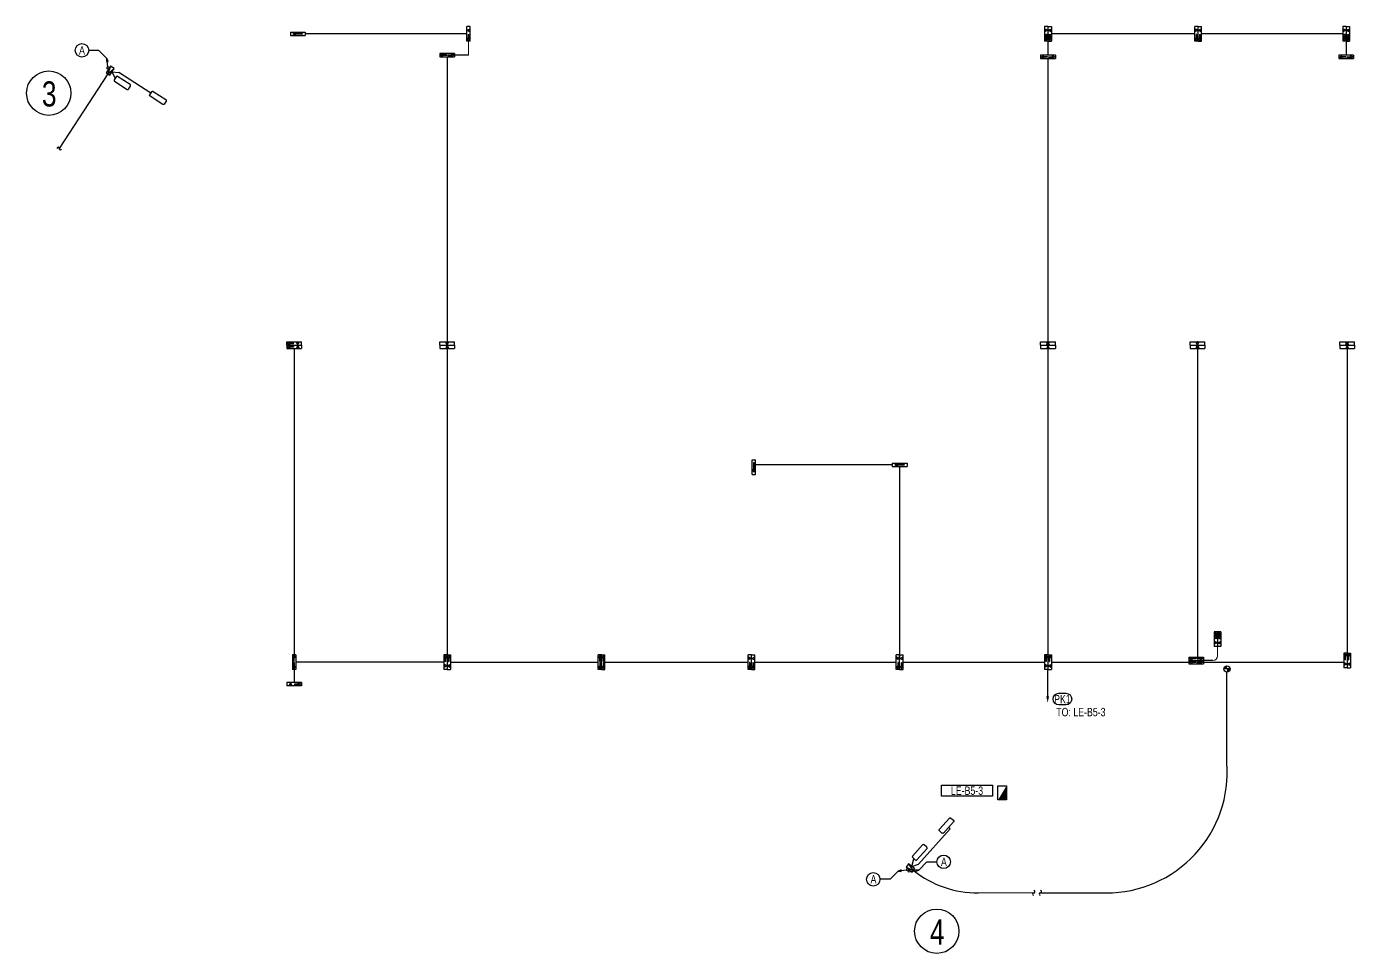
# Model space of a CAD drawing. Header units: millimetres. Extents: x 98738 to 415807, y 105242 to 242281.
# Drawn here: x 98738 to 241218, y 142866 to 242281 of the extents above; entities that cross this region are included whole.
import ezdxf
from ezdxf.enums import TextEntityAlignment as Align

# ---------------------------------------------------------------- set-up
doc = ezdxf.new("R2010")
doc.units = ezdxf.units.MM
doc.header["$LTSCALE"] = 50
doc.linetypes.add('CEN-1', pattern=[24, 20, -2, 0, -2])
for name, color, linetype in [('4', 4, 'Continuous'), ('e-con', 1, 'Continuous'), ('E-SYM', 2, 'Continuous'), ('E-TEXT', 6, 'Continuous'), ('e-text-box', 7, 'Continuous'), ('E-WIRE', 4, 'Continuous'), ('e-wire1s', 4, 'CEN-1'), ('Parking-L', 4, 'Continuous'), ('parking-p', 7, 'Continuous')]:
    doc.layers.add(name, color=color, linetype=linetype)
doc.styles.add('돋움', font='')
doc.styles.get('돋움').set_extended_font_data('Dotum')

# ---------------------------------------------------------------- blocks, each defined once
blk = doc.blocks.new('100-94')
at = {"layer": 'e-con', "linetype": 'Continuous'}
blk.add_line((52, 54), (477, 479), dxfattribs=at)
at = {"layer": 'e-con'}
blk.add_lwpolyline([(477, 479), (292, 373), (365, 294)], close=True, dxfattribs=at)
at = {"layer": 'e-con', "linetype": 'Continuous'}
blk.add_circle((0, 0), 75, dxfattribs=at)
blk = doc.blocks.new('ar')
at = {"layer": '4', "color": 4}
blk.add_lwpolyline([(0, 0, 150, 0, 0), (360, 0, 0, 0, 0)], format="xyseb", dxfattribs=at)
blk = doc.blocks.new('100-33')
at = {"layer": 'E-SYM'}
blk.add_lwpolyline([(-250, -150), (250, -150), (250, 150), (-250, 150)], close=True, dxfattribs=at)
blk.add_solid([(-250, -150), (250, -150), (250, 150), (250, -150)], dxfattribs=at)
blk = doc.blocks.new('A$C7EB97946')
at = {"layer": 'E-TEXT', "xscale": 3, "yscale": 3, "zscale": 3}
blk.add_blockref('100-33', (750, 450), dxfattribs=at)

msp = doc.modelspace()

# ---------------------------------------------------------------- hatches: boundary and pattern name
at = {"layer": 'parking-p', "linetype": 'Continuous'}
h = msp.add_hatch(color=2, dxfattribs=at)
h.paths.add_polyline_path([(227877, 173378), (227541, 173378), (227541, 173042, 0.4142136)])
h.paths.add_polyline_path([(227541, 173714, 0.4142136), (227206, 173378), (227541, 173378)])

# ---------------------------------------------------------------- linework, layer by layer
at = {"color": 1}
for centre in [(101120, 235142), (196404, 145248)]:
    msp.add_circle(centre, 2382, dxfattribs=at)
at = {"layer": 'E-SYM'}
for p, q in [((107749, 238037), (107470, 237199)), ((107470, 237199), (108124, 237793)), ((193910, 151752), (193379, 152459)), ((193101, 152108), (193910, 151752))]:
    msp.add_line(p, q, dxfattribs=at)
for points in [[(107749, 238037), (107282, 237321), (107658, 237076), (108124, 237793)], [(193101, 152108), (193770, 151577), (194049, 151928), (193379, 152459)]]:
    msp.add_lwpolyline(points, close=True, dxfattribs=at)
for points in [[(108177, 236418), (109525, 235546, 0.4142136), (109690, 235581), (109891, 235890, 0.4142136), (109855, 236056), (108508, 236929, 0.4142136), (108342, 236893), (108142, 236584, 0.4142136)], [(112327, 235321), (113675, 234448, -0.4142136), (113710, 234283), (113510, 233973, -0.4142136), (113344, 233938), (111997, 234810, -0.4142136), (111961, 234976), (112162, 235285, -0.4142136)], [(198204, 156977), (197131, 155783, -0.4142136), (196962, 155774), (196688, 156021, -0.4142136), (196679, 156190), (197752, 157383, -0.4142136), (197921, 157392), (198195, 157146, -0.4142136)], [(194882, 154502), (193808, 153308, 0.4142136), (193817, 153139), (194091, 152893, 0.4142136), (194260, 152902), (195334, 154095, 0.4142136), (195325, 154264), (195051, 154511, 0.4142136)]]:
    msp.add_lwpolyline(points, format="xyb", close=True, dxfattribs=at)
at = {"layer": 'E-TEXT'}
msp.add_lwpolyline([(209506, 170767), (210264, 170767, -1), (210264, 169530), (209506, 169530, -1), (209506, 170767, -1)], format="xyb", dxfattribs=at)
at = {"layer": 'e-text-box'}
for p, q in [((106500, 239729), (105403, 239729)), ((107365, 238840), (106500, 239729)), ((194460, 151802), (195325, 152691)), ((195325, 152691), (196422, 152691)), ((192271, 151706), (191406, 150818)), ((191406, 150818), (190309, 150818))]:
    msp.add_line(p, q, dxfattribs=at)
msp.add_lwpolyline([(196921, 160927), (202370, 160927), (202370, 159724), (196921, 159724)], close=True, dxfattribs=at)
for centre in [(104684, 239729), (197142, 152691), (189589, 150818)]:
    msp.add_circle(centre, 720, dxfattribs=at)
at = {"layer": 'E-WIRE'}
for p, q in [((145978, 241494), (128623, 241494)), ((224090, 241494), (208697, 241494)), ((239975, 241494), (224810, 241494)), ((143870, 239026), (143870, 208478)), ((208337, 238846), (208337, 174898)), ((107470, 237199), (102248, 229187)), ((107891, 237434), (108651, 237367)), ((107891, 237434), (108242, 236739)), ((112061, 235129), (108651, 237367)), ((143870, 207758), (143870, 174898)), ((208337, 207734), (208337, 175569)), ((224379, 207746), (224379, 174651)), ((240430, 207734), (240430, 175078)), ((143510, 174111), (127619, 174111)), ((144230, 174111), (160080, 174111)), ((160800, 174111), (176155, 174111)), ((176875, 174111), (192061, 174111)), ((192781, 174111), (207977, 174111)), ((208697, 174111), (223461, 174111)), ((225036, 174111), (240070, 174111)), ((208301, 173323), (208301, 170460)), ((227541, 163320), (227541, 173042)), ((194455, 152436), (197852, 156213)), ((197852, 156213), (197667, 156380)), ((193714, 152193), (193954, 153016)), ((193714, 152193), (194455, 152436)), ((207513, 149350), (214588, 149350))]:
    msp.add_line(p, q, dxfattribs=at)
at = {"layer": 'E-WIRE', "lineweight": 0}
for p, q in [((146158, 240706), (146158, 239206)), ((226536, 175791), (226536, 174791)), ((200869, 149350), (206800, 149350))]:
    msp.add_line(p, q, dxfattribs=at)
at = {"layer": 'E-WIRE', "ltscale": 0.5}
for p, q in [((146158, 239206), (144658, 239206)), ((226036, 174291), (225036, 174291))]:
    msp.add_line(p, q, dxfattribs=at)
for points in [[(208337, 240706), (208337, 239206)], [(240335, 240706), (240335, 239206)]]:
    msp.add_lwpolyline(points, dxfattribs=at)
at = {"layer": 'E-WIRE'}
for points in [[(191633, 195270), (176951, 195270)], [(192421, 195090), (192421, 174651)], [(127439, 173323), (127439, 171930)]]:
    msp.add_lwpolyline(points, dxfattribs=at)
for centre, start, end in [((102122, 229204), 352.66382, 172.66382), ((102374, 229187), 172.66382, 352.66382), ((206800, 149224), 82.66382, 262.66382), ((206817, 149475), 262.66382, 82.66382), ((207513, 149224), 82.66382, 262.66382), ((207529, 149475), 262.66382, 82.66382)]:
    msp.add_arc(centre, 126, start, end, dxfattribs=at)
at = {"layer": 'E-WIRE', "lineweight": 0}
msp.add_arc((226036, 174791), 500, 270, 0, dxfattribs=at)
at = {"layer": 'Parking-L'}
msp.add_line((127439, 207746), (127439, 174898), dxfattribs=at)
for centre, radius, start, end in [((214588, 162341), 12991, 270, 4.32131), ((200869, 160633), 11283, 231.91418, 270)]:
    msp.add_arc(centre, radius, start, end, dxfattribs=at)
at = {"layer": 'parking-p', "color": 2, "linetype": 'Continuous'}
for p, q in [((145978, 240706), (145978, 242281)), ((146338, 242281), (145978, 242281)), ((145978, 240706), (145978, 242281)), ((146338, 240706), (146338, 242281)), ((207977, 242281), (207977, 240706)), ((207977, 242281), (207977, 240706)), ((208337, 242281), (207977, 242281)), ((207977, 242281), (207977, 240706)), ((208337, 242281), (208337, 240706)), ((208337, 242281), (208337, 240706)), ((208337, 242281), (208337, 240706)), ((208337, 242281), (208697, 242281)), ((208337, 242281), (208337, 240706)), ((208697, 242281), (208697, 240706)), ((208697, 242281), (208697, 240706)), ((208697, 242281), (208697, 240706)), ((224090, 240706), (224090, 242281)), ((224090, 240706), (224090, 242281)), ((224090, 240706), (224090, 242281)), ((224450, 242281), (224090, 242281)), ((224450, 240706), (224450, 242281)), ((224450, 240706), (224450, 242281)), ((224450, 240706), (224450, 242281)), ((224450, 240706), (224450, 242281)), ((224450, 242281), (224810, 242281)), ((224810, 240706), (224810, 242281)), ((224810, 240706), (224810, 242281)), ((224810, 240706), (224810, 242281)), ((239975, 242281), (239975, 240706)), ((239975, 242281), (239975, 240706)), ((240335, 242281), (239975, 242281)), ((239975, 242281), (239975, 240706)), ((240335, 242281), (240335, 240706)), ((240335, 242281), (240335, 240706)), ((240335, 242281), (240335, 240706)), ((240335, 242281), (240695, 242281)), ((240335, 242281), (240335, 240706)), ((240695, 242281), (240695, 240706)), ((240695, 242281), (240695, 240706)), ((240695, 242281), (240695, 240706)), ((127048, 241674), (128623, 241674)), ((127048, 241674), (127048, 241314)), ((127048, 241314), (128623, 241314)), ((127048, 241314), (128623, 241314)), ((127304, 241494), (127585, 241623)), ((127304, 241494), (127585, 241365)), ((127585, 241623), (127507, 241516)), ((128332, 241516), (127507, 241516)), ((127585, 241365), (127507, 241471)), ((128332, 241471), (127507, 241471)), ((128332, 241516), (128332, 241471)), ((128623, 241674), (128623, 241314)), ((145990, 241888), (146271, 242016)), ((145990, 241888), (146271, 241759)), ((146158, 240763), (146029, 241044)), ((146029, 241044), (146135, 240966)), ((146135, 241438), (146180, 241438)), ((146135, 241438), (146135, 240966)), ((146158, 240763), (146287, 241044)), ((146180, 241438), (146180, 240966)), ((146287, 241044), (146180, 240966)), ((146271, 242016), (146193, 241910)), ((146328, 241910), (146193, 241910)), ((146271, 241759), (146193, 241865)), ((146328, 241865), (146193, 241865)), ((146328, 241865), (146328, 241910)), ((207986, 241865), (207986, 241910)), ((207986, 241910), (208122, 241910)), ((207986, 241865), (208122, 241865)), ((208157, 240763), (208028, 241044)), ((208028, 241044), (208134, 240966)), ((208325, 241888), (208043, 242016)), ((208043, 242016), (208122, 241910)), ((208325, 241888), (208043, 241759)), ((208043, 241759), (208122, 241865)), ((208179, 241438), (208134, 241438)), ((208134, 241438), (208134, 241343)), ((208134, 241234), (208134, 240966)), ((208157, 240763), (208285, 241044)), ((208179, 241438), (208179, 241343)), ((208179, 241234), (208179, 240966)), ((208285, 241044), (208179, 240966)), ((208348, 241888), (208630, 242016)), ((208348, 241888), (208630, 241759)), ((208517, 240763), (208388, 241044)), ((208388, 241044), (208494, 240966)), ((208494, 241438), (208539, 241438)), ((208494, 241438), (208494, 241343)), ((208494, 241234), (208494, 240966)), ((208517, 240763), (208645, 241044)), ((208539, 241438), (208539, 241343)), ((208539, 241234), (208539, 240966)), ((208645, 241044), (208539, 240966)), ((208630, 242016), (208552, 241910)), ((208687, 241910), (208552, 241910)), ((208630, 241759), (208552, 241865)), ((208687, 241865), (208552, 241865)), ((208687, 241865), (208687, 241910)), ((224100, 241865), (224100, 241910)), ((224100, 241910), (224235, 241910)), ((224100, 241865), (224235, 241865)), ((224270, 240763), (224141, 241044)), ((224141, 241044), (224248, 240966)), ((224438, 241888), (224157, 242016)), ((224157, 242016), (224235, 241910)), ((224438, 241888), (224157, 241759)), ((224157, 241759), (224235, 241865)), ((224293, 241438), (224248, 241438)), ((224248, 241438), (224248, 240966)), ((224270, 240763), (224399, 241044)), ((224293, 241438), (224293, 240966)), ((224399, 241044), (224293, 240966)), ((224462, 241888), (224743, 242016)), ((224462, 241888), (224743, 241759)), ((224630, 240763), (224501, 241044)), ((224501, 241044), (224608, 240966)), ((224608, 241438), (224653, 241438)), ((224608, 241438), (224608, 240966)), ((224630, 240763), (224759, 241044)), ((224653, 241438), (224653, 240966)), ((224759, 241044), (224653, 240966)), ((224743, 242016), (224665, 241910)), ((224800, 241910), (224665, 241910)), ((224743, 241759), (224665, 241865)), ((224800, 241865), (224665, 241865)), ((224800, 241865), (224800, 241910)), ((239985, 241865), (239985, 241910)), ((239985, 241910), (240120, 241910)), ((239985, 241865), (240120, 241865)), ((240155, 240763), (240026, 241044)), ((240026, 241044), (240132, 240966)), ((240323, 241888), (240041, 242016)), ((240041, 242016), (240120, 241910)), ((240323, 241888), (240041, 241759)), ((240041, 241759), (240120, 241865)), ((240177, 241438), (240132, 241438)), ((240132, 241438), (240132, 241343)), ((240132, 241234), (240132, 240966)), ((240155, 240763), (240284, 241044)), ((240177, 241438), (240177, 241343)), ((240177, 241234), (240177, 240966)), ((240284, 241044), (240177, 240966)), ((240347, 241888), (240628, 242016)), ((240347, 241888), (240628, 241759)), ((240515, 240763), (240386, 241044)), ((240386, 241044), (240492, 240966)), ((240492, 241438), (240537, 241438)), ((240492, 241438), (240492, 241343)), ((240492, 241234), (240492, 240966)), ((240515, 240763), (240644, 241044)), ((240537, 241438), (240537, 241343)), ((240537, 241234), (240537, 240966)), ((240644, 241044), (240537, 240966)), ((240628, 242016), (240550, 241910)), ((240685, 241910), (240550, 241910)), ((240628, 241759), (240550, 241865)), ((240685, 241865), (240550, 241865)), ((240685, 241865), (240685, 241910)), ((143083, 239386), (144658, 239386)), ((143083, 239386), (144658, 239386)), ((143083, 239386), (143083, 239026)), ((144658, 239386), (143083, 239386)), ((144658, 239386), (143083, 239386)), ((144658, 239386), (144658, 239026)), ((146338, 240706), (145978, 240706)), ((208337, 240706), (207977, 240706)), ((208337, 240706), (208697, 240706)), ((224450, 240706), (224090, 240706)), ((224450, 240706), (224810, 240706)), ((240335, 240706), (239975, 240706)), ((240335, 240706), (240695, 240706)), ((143083, 239026), (144658, 239026)), ((143139, 239206), (143421, 239335)), ((143139, 239206), (143421, 239078)), ((143421, 239335), (143342, 239229)), ((143815, 239229), (143342, 239229)), ((143421, 239078), (143342, 239184)), ((143815, 239184), (143342, 239184)), ((143815, 239184), (143815, 239229)), ((143926, 239184), (143926, 239229)), ((143926, 239229), (144398, 239229)), ((143926, 239184), (144398, 239184)), ((144602, 239206), (144320, 239335)), ((144320, 239335), (144398, 239229)), ((144602, 239206), (144320, 239078)), ((144320, 239078), (144398, 239184)), ((207549, 239206), (207549, 238846)), ((209124, 239206), (207549, 239206)), ((207549, 238846), (209124, 238846)), ((207605, 239026), (207887, 239155)), ((207605, 239026), (207887, 238898)), ((207887, 239155), (207809, 239049)), ((208281, 239049), (207809, 239049)), ((207887, 238898), (207809, 239004)), ((208281, 239004), (207809, 239004)), ((208281, 239004), (208281, 239049)), ((208392, 239004), (208392, 239049)), ((208392, 239049), (208865, 239049)), ((208392, 239004), (208865, 239004)), ((209068, 239026), (208786, 239155)), ((208786, 239155), (208865, 239049)), ((209068, 239026), (208786, 238898)), ((208786, 238898), (208865, 239004)), ((209124, 239206), (209124, 238846)), ((239547, 239206), (239547, 238846)), ((241122, 239206), (239547, 239206)), ((239547, 238846), (241122, 238846)), ((239604, 239026), (239885, 239155)), ((239604, 239026), (239885, 238898)), ((239885, 239155), (239807, 239049)), ((240279, 239049), (239807, 239049)), ((239885, 238898), (239807, 239004)), ((240279, 239004), (239807, 239004)), ((240279, 239004), (240279, 239049)), ((240391, 239004), (240391, 239049)), ((240391, 239049), (240863, 239049)), ((240391, 239004), (240863, 239004)), ((241066, 239026), (240784, 239155)), ((240784, 239155), (240863, 239049)), ((241066, 239026), (240784, 238898)), ((240784, 238898), (240863, 239004)), ((241122, 239206), (241122, 238846)), ((126652, 208466), (128227, 208466)), ((126652, 208466), (128227, 208466)), ((126652, 208106), (126652, 208466)), ((126652, 208466), (128227, 208466)), ((126652, 208106), (128227, 208106)), ((126652, 208106), (128227, 208106)), ((126652, 208106), (128227, 208106)), ((126652, 208106), (126652, 207746)), ((126652, 208106), (128227, 208106)), ((126708, 208286), (126989, 208415)), ((126708, 208286), (126989, 208158)), ((126708, 207926), (126989, 208055)), ((126989, 208415), (126911, 208309)), ((127383, 208309), (126911, 208309)), ((126989, 208158), (126911, 208264)), ((127383, 208264), (126911, 208264)), ((126989, 208055), (126911, 207949)), ((127383, 208264), (127383, 208309)), ((127833, 208118), (127704, 208400)), ((127704, 208400), (127810, 208321)), ((127833, 208094), (127704, 207813)), ((127810, 208456), (127855, 208456)), ((127810, 208456), (127810, 208321)), ((127833, 208118), (127961, 208400)), ((127833, 208094), (127961, 207813)), ((127855, 208456), (127855, 208321)), ((127961, 208400), (127855, 208321)), ((128227, 208106), (128227, 208466)), ((128227, 208106), (128227, 207746)), ((143083, 208478), (144658, 208478)), ((143083, 208478), (144658, 208478)), ((143083, 208118), (143083, 208478)), ((143083, 208478), (144658, 208478)), ((143083, 208118), (144658, 208118)), ((143083, 208118), (143083, 207758)), ((143083, 208118), (144658, 208118)), ((143083, 208118), (144658, 208118)), ((143083, 208118), (144658, 208118)), ((143870, 208130), (143742, 208411)), ((143742, 208411), (143848, 208333)), ((143870, 208106), (143742, 207825)), ((143893, 208468), (143848, 208468)), ((143848, 208468), (143848, 208333)), ((143870, 208130), (143999, 208411)), ((143870, 208106), (143999, 207825)), ((143893, 208468), (143893, 208333)), ((143999, 208411), (143893, 208333)), ((144658, 208118), (144658, 208478)), ((144658, 208118), (144658, 207758)), ((207549, 208454), (209124, 208454)), ((207549, 208454), (209124, 208454)), ((207549, 208094), (207549, 208454)), ((207549, 208454), (209124, 208454)), ((207549, 208094), (209124, 208094)), ((207549, 208094), (207549, 207734)), ((207549, 208094), (209124, 208094)), ((207549, 208094), (209124, 208094)), ((207549, 208094), (209124, 208094)), ((208337, 208106), (208208, 208388)), ((208208, 208388), (208314, 208310)), ((208337, 208083), (208208, 207801)), ((208359, 208445), (208314, 208445)), ((208314, 208445), (208314, 208310)), ((208337, 208106), (208465, 208388)), ((208337, 208083), (208465, 207801)), ((208359, 208445), (208359, 208310)), ((208465, 208388), (208359, 208310)), ((209124, 208094), (209124, 208454)), ((209124, 208094), (209124, 207734)), ((223592, 208466), (225167, 208466)), ((223592, 208466), (225167, 208466)), ((223592, 208106), (223592, 208466)), ((223592, 208466), (225167, 208466)), ((223592, 208106), (225167, 208106)), ((223592, 208106), (223592, 207746)), ((223592, 208106), (225167, 208106)), ((223592, 208106), (225167, 208106)), ((223592, 208106), (225167, 208106)), ((224379, 208118), (224251, 208400)), ((224251, 208400), (224357, 208321)), ((224379, 208094), (224251, 207813)), ((224402, 208456), (224357, 208456)), ((224357, 208456), (224357, 208321)), ((224379, 208118), (224508, 208400)), ((224379, 208094), (224508, 207813)), ((224402, 208456), (224402, 208321)), ((224508, 208400), (224402, 208321)), ((225167, 208106), (225167, 208466)), ((225167, 208106), (225167, 207746)), ((239643, 208454), (241218, 208454)), ((239643, 208454), (241218, 208454)), ((239643, 208094), (239643, 208454)), ((239643, 208454), (241218, 208454)), ((239643, 208094), (241218, 208094)), ((239643, 208094), (239643, 207734)), ((239643, 208094), (241218, 208094)), ((239643, 208094), (241218, 208094)), ((239643, 208094), (241218, 208094)), ((240430, 208106), (240302, 208388)), ((240302, 208388), (240408, 208310)), ((240430, 208083), (240302, 207801)), ((240453, 208445), (240408, 208445)), ((240408, 208445), (240408, 208310)), ((240430, 208106), (240559, 208388)), ((240430, 208083), (240559, 207801)), ((240453, 208445), (240453, 208310)), ((240559, 208388), (240453, 208310)), ((241218, 208094), (241218, 208454)), ((241218, 208094), (241218, 207734)), ((126652, 207746), (128227, 207746)), ((126652, 207746), (128227, 207746)), ((126652, 207746), (128227, 207746)), ((126708, 207926), (126989, 207798)), ((127383, 207949), (126911, 207949)), ((126989, 207798), (126911, 207904)), ((127383, 207904), (126911, 207904)), ((127383, 207949), (127383, 207904)), ((127704, 207813), (127810, 207891)), ((127810, 207756), (127810, 207891)), ((127810, 207756), (127855, 207756)), ((127961, 207813), (127855, 207891)), ((127855, 207756), (127855, 207891)), ((143083, 207758), (144658, 207758)), ((143083, 207758), (144658, 207758)), ((143083, 207758), (144658, 207758)), ((143742, 207825), (143848, 207903)), ((143848, 207768), (143848, 207903)), ((143893, 207768), (143848, 207768)), ((143999, 207825), (143893, 207903)), ((143893, 207768), (143893, 207903)), ((207549, 207734), (209124, 207734)), ((207549, 207734), (209124, 207734)), ((207549, 207734), (209124, 207734)), ((208208, 207801), (208314, 207879)), ((208314, 207744), (208314, 207879)), ((208359, 207744), (208314, 207744)), ((208465, 207801), (208359, 207879)), ((208359, 207744), (208359, 207879)), ((223592, 207746), (225167, 207746)), ((223592, 207746), (225167, 207746)), ((223592, 207746), (225167, 207746)), ((224251, 207813), (224357, 207891)), ((224357, 207756), (224357, 207891)), ((224402, 207756), (224357, 207756)), ((224508, 207813), (224402, 207891)), ((224402, 207756), (224402, 207891)), ((239643, 207734), (241218, 207734)), ((239643, 207734), (241218, 207734)), ((239643, 207734), (241218, 207734)), ((240302, 207801), (240408, 207879)), ((240408, 207744), (240408, 207879)), ((240453, 207744), (240408, 207744)), ((240559, 207801), (240453, 207879)), ((240453, 207744), (240453, 207879)), ((176591, 194238), (176591, 195813)), ((176591, 195813), (176951, 195813)), ((176748, 195522), (176793, 195522)), ((176748, 195522), (176748, 194698)), ((176793, 195522), (176793, 194698)), ((176951, 194238), (176951, 195813)), ((176951, 194238), (176951, 195813)), ((191633, 195450), (193208, 195450)), ((191633, 195450), (191633, 195090)), ((191890, 195270), (192171, 195399)), ((191890, 195270), (192171, 195141)), ((192171, 195399), (192093, 195292)), ((192918, 195292), (192093, 195292)), ((192171, 195141), (192093, 195247)), ((192918, 195247), (192093, 195247)), ((192918, 195292), (192918, 195247)), ((193208, 195450), (193208, 195090)), ((176591, 194238), (176951, 194238)), ((176771, 194494), (176642, 194776)), ((176642, 194776), (176748, 194698)), ((176771, 194494), (176899, 194776)), ((176899, 194776), (176793, 194698)), ((191633, 195090), (193208, 195090)), ((191633, 195090), (193208, 195090)), ((226536, 177366), (226176, 177366)), ((226176, 177366), (226176, 175791)), ((226356, 177310), (226227, 177028)), ((226227, 177028), (226334, 177106)), ((226334, 176839), (226334, 177106)), ((226334, 176634), (226334, 176730)), ((226356, 177310), (226485, 177028)), ((226485, 177028), (226379, 177106)), ((226379, 176839), (226379, 177106)), ((226379, 176634), (226379, 176730)), ((226896, 177366), (226536, 177366)), ((226536, 177366), (226536, 175791)), ((226536, 177366), (226536, 175791)), ((226716, 177310), (226587, 177028)), ((226587, 177028), (226694, 177106)), ((226694, 176839), (226694, 177106)), ((226694, 176634), (226694, 176730)), ((226716, 177310), (226845, 177028)), ((226845, 177028), (226739, 177106)), ((226739, 176839), (226739, 177106)), ((226739, 176634), (226739, 176730)), ((226896, 177366), (226896, 175791)), ((226536, 175791), (226176, 175791)), ((226186, 176207), (226186, 176162)), ((226186, 176207), (226321, 176207)), ((226186, 176162), (226321, 176162)), ((226524, 176185), (226243, 176313)), ((226243, 176313), (226321, 176207)), ((226524, 176185), (226243, 176056)), ((226243, 176056), (226321, 176162)), ((226379, 176634), (226334, 176634)), ((226896, 175791), (226536, 175791)), ((226548, 176185), (226829, 176313)), ((226548, 176185), (226829, 176056)), ((226694, 176634), (226739, 176634)), ((226829, 176313), (226751, 176207)), ((226886, 176207), (226751, 176207)), ((226829, 176056), (226751, 176162)), ((226886, 176162), (226751, 176162)), ((226886, 176207), (226886, 176162)), ((127619, 174898), (127259, 174898)), ((127259, 174898), (127259, 173323)), ((127259, 174898), (127259, 173323)), ((127439, 174842), (127310, 174561)), ((127310, 174561), (127417, 174639)), ((127417, 174167), (127417, 174639)), ((127462, 174167), (127417, 174167)), ((127462, 174055), (127417, 174055)), ((127417, 174055), (127417, 173583)), ((127439, 174842), (127568, 174561)), ((127568, 174561), (127462, 174639)), ((127462, 174167), (127462, 174639)), ((127462, 174055), (127462, 173583)), ((127619, 174898), (127619, 173323)), ((143510, 174898), (143510, 173323)), ((143510, 174898), (143510, 173323)), ((143870, 174898), (143510, 174898)), ((143510, 174898), (143510, 173323)), ((143690, 174842), (143562, 174561)), ((143562, 174561), (143668, 174639)), ((143859, 173717), (143577, 173846)), ((143577, 173846), (143655, 173740)), ((143668, 174167), (143668, 174639)), ((143713, 174167), (143668, 174167)), ((143690, 174842), (143819, 174561)), ((143819, 174561), (143713, 174639)), ((143713, 174167), (143713, 174639)), ((143870, 174898), (143870, 173323)), ((143870, 174898), (144230, 174898)), ((143870, 174898), (143870, 173323)), ((143870, 174898), (143870, 173323)), ((143870, 174898), (143870, 173323)), ((143882, 173717), (144164, 173846)), ((144050, 174842), (143922, 174561)), ((143922, 174561), (144028, 174639)), ((144028, 174167), (144028, 174639)), ((144028, 174167), (144073, 174167)), ((144050, 174842), (144179, 174561)), ((144179, 174561), (144073, 174639)), ((144073, 174167), (144073, 174639)), ((144164, 173846), (144085, 173740)), ((144230, 174898), (144230, 173323)), ((144230, 174898), (144230, 173323)), ((144230, 174898), (144230, 173323)), ((160080, 173323), (160080, 174898)), ((160080, 173323), (160080, 174898)), ((160080, 173323), (160080, 174898)), ((160440, 174898), (160080, 174898)), ((160260, 174842), (160132, 174561)), ((160132, 174561), (160238, 174639)), ((160238, 174167), (160238, 174639)), ((160283, 174167), (160238, 174167)), ((160283, 174055), (160238, 174055)), ((160238, 174055), (160238, 173583)), ((160260, 174842), (160389, 174561)), ((160389, 174561), (160283, 174639)), ((160283, 174167), (160283, 174639)), ((160283, 174055), (160283, 173583)), ((160440, 173323), (160440, 174898)), ((160440, 173323), (160440, 174898)), ((160440, 174898), (160800, 174898)), ((160440, 173323), (160440, 174898)), ((160440, 173323), (160440, 174898)), ((160620, 174842), (160492, 174561)), ((160492, 174561), (160598, 174639)), ((160598, 174167), (160598, 174639)), ((160643, 174167), (160598, 174167)), ((160643, 174055), (160598, 174055)), ((160598, 174055), (160598, 173583)), ((160620, 174842), (160749, 174561)), ((160749, 174561), (160643, 174639)), ((160643, 174167), (160643, 174639)), ((160643, 174055), (160643, 173583)), ((160800, 173323), (160800, 174898)), ((160800, 173323), (160800, 174898)), ((160800, 173323), (160800, 174898)), ((176155, 173323), (176155, 174898)), ((176155, 173323), (176155, 174898)), ((176155, 173323), (176155, 174898)), ((176515, 174898), (176155, 174898)), ((176165, 174482), (176165, 174527)), ((176165, 174527), (176300, 174527)), ((176165, 174482), (176300, 174482)), ((176503, 174505), (176222, 174633)), ((176222, 174633), (176300, 174527)), ((176503, 174505), (176222, 174376)), ((176222, 174376), (176300, 174482)), ((176358, 174055), (176313, 174055)), ((176313, 174055), (176313, 173583)), ((176358, 174055), (176358, 173583)), ((176515, 173323), (176515, 174898)), ((176515, 173323), (176515, 174898)), ((176515, 174898), (176875, 174898)), ((176515, 173323), (176515, 174898)), ((176515, 173323), (176515, 174898)), ((176527, 174505), (176809, 174633)), ((176527, 174505), (176809, 174376)), ((176673, 174055), (176718, 174055)), ((176673, 174055), (176673, 173583)), ((176718, 174055), (176718, 173583)), ((176809, 174633), (176730, 174527)), ((176865, 174527), (176730, 174527)), ((176809, 174376), (176730, 174482)), ((176865, 174482), (176730, 174482)), ((176865, 174482), (176865, 174527)), ((176875, 173323), (176875, 174898)), ((176875, 173323), (176875, 174898)), ((176875, 173323), (176875, 174898)), ((192061, 173323), (192061, 174898)), ((192061, 173323), (192061, 174898)), ((192061, 173323), (192061, 174898)), ((192421, 174898), (192061, 174898)), ((192071, 174482), (192071, 174527)), ((192071, 174527), (192206, 174527)), ((192071, 174482), (192206, 174482)), ((192409, 174505), (192128, 174633)), ((192128, 174633), (192206, 174527)), ((192409, 174505), (192128, 174376)), ((192128, 174376), (192206, 174482)), ((192263, 174055), (192218, 174055)), ((192218, 174055), (192218, 173583)), ((192263, 174055), (192263, 173583)), ((192421, 173323), (192421, 174898)), ((192421, 173323), (192421, 174898)), ((192421, 174898), (192781, 174898)), ((192421, 173323), (192421, 174898)), ((192421, 173323), (192421, 174898)), ((192433, 174505), (192714, 174633)), ((192433, 174505), (192714, 174376)), ((192578, 174055), (192623, 174055)), ((192578, 174055), (192578, 173583)), ((192623, 174055), (192623, 173583)), ((192714, 174633), (192636, 174527)), ((192771, 174527), (192636, 174527)), ((192714, 174376), (192636, 174482)), ((192771, 174482), (192636, 174482)), ((192771, 174482), (192771, 174527)), ((192781, 173323), (192781, 174898)), ((192781, 173323), (192781, 174898)), ((192781, 173323), (192781, 174898)), ((207977, 174898), (207977, 173323)), ((207977, 174898), (207977, 173323)), ((208337, 174898), (207977, 174898)), ((207977, 174898), (207977, 173323)), ((208157, 174842), (208028, 174561)), ((208028, 174561), (208134, 174639)), ((208325, 173717), (208043, 173846)), ((208043, 173846), (208122, 173740)), ((208134, 174167), (208134, 174639)), ((208179, 174167), (208134, 174167)), ((208157, 174842), (208285, 174561)), ((208285, 174561), (208179, 174639)), ((208179, 174167), (208179, 174639)), ((208337, 174898), (208337, 173323)), ((208337, 174898), (208697, 174898)), ((208337, 174898), (208337, 173323)), ((208337, 174898), (208337, 173323)), ((208337, 174898), (208337, 173323)), ((208348, 173717), (208630, 173846)), ((208517, 174842), (208388, 174561)), ((208388, 174561), (208494, 174639)), ((208494, 174167), (208494, 174639)), ((208494, 174167), (208539, 174167)), ((208517, 174842), (208645, 174561)), ((208645, 174561), (208539, 174639)), ((208539, 174167), (208539, 174639)), ((208630, 173846), (208552, 173740)), ((208697, 174898), (208697, 173323)), ((208697, 174898), (208697, 173323)), ((208697, 174898), (208697, 173323)), ((223461, 174651), (225036, 174651)), ((223461, 174651), (223461, 174291)), ((223461, 174291), (225036, 174291)), ((223461, 174291), (225036, 174291)), ((223461, 174291), (223461, 173931)), ((223461, 173931), (225036, 173931)), ((223517, 174471), (223799, 174600)), ((223517, 174471), (223799, 174342)), ((223517, 174111), (223799, 174240)), ((223517, 174111), (223799, 173982)), ((223799, 174600), (223721, 174493)), ((224193, 174493), (223721, 174493)), ((223799, 174342), (223721, 174448)), ((224193, 174448), (223721, 174448)), ((223799, 174240), (223721, 174133)), ((224193, 174133), (223721, 174133)), ((223799, 173982), (223721, 174088)), ((224193, 174088), (223721, 174088)), ((224193, 174493), (224193, 174448)), ((224193, 174088), (224193, 174133)), ((224304, 174493), (224304, 174448)), ((224304, 174493), (224777, 174493)), ((224304, 174448), (224777, 174448)), ((224304, 174088), (224304, 174133)), ((224304, 174133), (224777, 174133)), ((224304, 174088), (224777, 174088)), ((224980, 174471), (224698, 174600)), ((224698, 174600), (224777, 174493)), ((224980, 174471), (224698, 174342)), ((224698, 174342), (224777, 174448)), ((224980, 174111), (224698, 174240)), ((224698, 174240), (224777, 174133)), ((224980, 174111), (224698, 173982)), ((224698, 173982), (224777, 174088)), ((225036, 174651), (225036, 174291)), ((225036, 174291), (225036, 173931)), ((240070, 175078), (240070, 173503)), ((240070, 175078), (240070, 173503)), ((240430, 175078), (240070, 175078)), ((240070, 175078), (240070, 173503)), ((240080, 173920), (240080, 173875)), ((240080, 173920), (240215, 173920)), ((240080, 173875), (240215, 173875)), ((240250, 175022), (240122, 174741)), ((240122, 174741), (240228, 174819)), ((240419, 173897), (240137, 174026)), ((240137, 174026), (240215, 173920)), ((240419, 173897), (240137, 173768)), ((240137, 173768), (240215, 173875)), ((240228, 174347), (240228, 174819)), ((240273, 174347), (240228, 174347)), ((240250, 175022), (240379, 174741)), ((240379, 174741), (240273, 174819)), ((240273, 174347), (240273, 174819)), ((240430, 175078), (240430, 173503)), ((240430, 175078), (240790, 175078)), ((240430, 175078), (240430, 173503)), ((240430, 175078), (240430, 173503)), ((240430, 175078), (240430, 173503)), ((240442, 173897), (240724, 174026)), ((240442, 173897), (240724, 173768)), ((240610, 175022), (240482, 174741)), ((240482, 174741), (240588, 174819)), ((240588, 174347), (240588, 174819)), ((240588, 174347), (240633, 174347)), ((240610, 175022), (240739, 174741)), ((240739, 174741), (240633, 174819)), ((240633, 174347), (240633, 174819)), ((240724, 174026), (240645, 173920)), ((240781, 173920), (240645, 173920)), ((240724, 173768), (240645, 173875)), ((240781, 173875), (240645, 173875)), ((240781, 173920), (240781, 173875)), ((240790, 175078), (240790, 173503)), ((240790, 175078), (240790, 173503)), ((240790, 175078), (240790, 173503)), ((127619, 173323), (127259, 173323)), ((127439, 173380), (127310, 173661)), ((127310, 173661), (127417, 173583)), ((127439, 173380), (127568, 173661)), ((127568, 173661), (127462, 173583)), ((143870, 173323), (143510, 173323)), ((143520, 173740), (143520, 173695)), ((143520, 173740), (143655, 173740)), ((143520, 173695), (143655, 173695)), ((143859, 173717), (143577, 173588)), ((143577, 173588), (143655, 173695)), ((143870, 173323), (144230, 173323)), ((143882, 173717), (144164, 173588)), ((144221, 173740), (144085, 173740)), ((144164, 173588), (144085, 173695)), ((144221, 173695), (144085, 173695)), ((144221, 173740), (144221, 173695)), ((160440, 173323), (160080, 173323)), ((160260, 173380), (160132, 173661)), ((160132, 173661), (160238, 173583)), ((160260, 173380), (160389, 173661)), ((160389, 173661), (160283, 173583)), ((160440, 173323), (160800, 173323)), ((160620, 173380), (160492, 173661)), ((160492, 173661), (160598, 173583)), ((160620, 173380), (160749, 173661)), ((160749, 173661), (160643, 173583)), ((176515, 173323), (176155, 173323)), ((176335, 173380), (176207, 173661)), ((176207, 173661), (176313, 173583)), ((176335, 173380), (176464, 173661)), ((176464, 173661), (176358, 173583)), ((176515, 173323), (176875, 173323)), ((176695, 173380), (176567, 173661)), ((176567, 173661), (176673, 173583)), ((176695, 173380), (176824, 173661)), ((176824, 173661), (176718, 173583)), ((192421, 173323), (192061, 173323)), ((192241, 173380), (192112, 173661)), ((192112, 173661), (192218, 173583)), ((192241, 173380), (192370, 173661)), ((192370, 173661), (192263, 173583)), ((192421, 173323), (192781, 173323)), ((192601, 173380), (192472, 173661)), ((192472, 173661), (192578, 173583)), ((192601, 173380), (192730, 173661)), ((192730, 173661), (192623, 173583)), ((208337, 173323), (207977, 173323)), ((207986, 173740), (207986, 173695)), ((207986, 173740), (208122, 173740)), ((207986, 173695), (208122, 173695)), ((208325, 173717), (208043, 173588)), ((208043, 173588), (208122, 173695)), ((208337, 173323), (208697, 173323)), ((208348, 173717), (208630, 173588)), ((208687, 173740), (208552, 173740)), ((208630, 173588), (208552, 173695)), ((208687, 173695), (208552, 173695)), ((208687, 173740), (208687, 173695)), ((227877, 173378), (227206, 173378)), ((240430, 173503), (240070, 173503)), ((240430, 173503), (240790, 173503)), ((128227, 171930), (126652, 171930)), ((128227, 171930), (126652, 171930)), ((128227, 171930), (126652, 171930)), ((128227, 171930), (126652, 171930)), ((126652, 171930), (126652, 171570)), ((128227, 171930), (126652, 171930)), ((128227, 171930), (126652, 171930)), ((128227, 171930), (126652, 171930)), ((128227, 171930), (126652, 171930)), ((126652, 171930), (126652, 171570)), ((128227, 171570), (126652, 171570)), ((128227, 171570), (126652, 171570)), ((128227, 171570), (126652, 171570)), ((128227, 171570), (126652, 171570)), ((128227, 171570), (126652, 171570)), ((128227, 171570), (126652, 171570)), ((127045, 171918), (126917, 171636)), ((127045, 171918), (126917, 171636)), ((126917, 171636), (127023, 171714)), ((126917, 171636), (127023, 171714)), ((127023, 171579), (127023, 171714)), ((127023, 171579), (127023, 171714)), ((127068, 171579), (127023, 171579)), ((127068, 171579), (127023, 171579)), ((127045, 171918), (127174, 171636)), ((127045, 171918), (127174, 171636)), ((127174, 171636), (127068, 171714)), ((127068, 171579), (127068, 171714)), ((127174, 171636), (127068, 171714)), ((127068, 171579), (127068, 171714)), ((127495, 171772), (127495, 171727)), ((127495, 171772), (127967, 171772)), ((127495, 171772), (127495, 171727)), ((127495, 171772), (127967, 171772)), ((127495, 171727), (127967, 171727)), ((127495, 171727), (127967, 171727)), ((128170, 171750), (127889, 171878)), ((127889, 171878), (127967, 171772)), ((128170, 171750), (127889, 171878)), ((127889, 171878), (127967, 171772)), ((128170, 171750), (127889, 171621)), ((128170, 171750), (127889, 171621)), ((127889, 171621), (127967, 171727)), ((127889, 171621), (127967, 171727)), ((128227, 171930), (128227, 171570)), ((128227, 171930), (128227, 171570))]:
    msp.add_line(p, q, dxfattribs=at)
for points in [[(208023, 241454), (207991, 241422)], [(207991, 241422), (208125, 241288)], [(207991, 241154), (208125, 241288)], [(207991, 241154), (208023, 241122)], [(208023, 241454), (208157, 241320)], [(208023, 241122), (208157, 241256)], [(208157, 241320), (208291, 241454)], [(208157, 241256), (208291, 241122)], [(208188, 241288), (208323, 241422)], [(208188, 241288), (208323, 241154)], [(208323, 241422), (208291, 241454)], [(208291, 241122), (208323, 241154)], [(208351, 241422), (208383, 241454)], [(208485, 241288), (208351, 241422)], [(208485, 241288), (208351, 241154)], [(208383, 241122), (208351, 241154)], [(208517, 241320), (208383, 241454)], [(208517, 241256), (208383, 241122)], [(208651, 241454), (208517, 241320)], [(208651, 241122), (208517, 241256)], [(208683, 241422), (208548, 241288)], [(208683, 241154), (208548, 241288)], [(208651, 241454), (208683, 241422)], [(208683, 241154), (208651, 241122)], [(240021, 241454), (239989, 241422)], [(239989, 241422), (240123, 241288)], [(239989, 241154), (240123, 241288)], [(239989, 241154), (240021, 241122)], [(240021, 241454), (240155, 241320)], [(240021, 241122), (240155, 241256)], [(240155, 241320), (240289, 241454)], [(240155, 241256), (240289, 241122)], [(240187, 241288), (240321, 241422)], [(240187, 241288), (240321, 241154)], [(240321, 241422), (240289, 241454)], [(240289, 241122), (240321, 241154)], [(240349, 241422), (240381, 241454)], [(240483, 241288), (240349, 241422)], [(240483, 241288), (240349, 241154)], [(240381, 241122), (240349, 241154)], [(240515, 241320), (240381, 241454)], [(240515, 241256), (240381, 241122)], [(240649, 241454), (240515, 241320)], [(240649, 241122), (240515, 241256)], [(240681, 241422), (240547, 241288)], [(240681, 241154), (240547, 241288)], [(240649, 241454), (240681, 241422)], [(240681, 241154), (240649, 241122)], [(208171, 208409), (208203, 208440)], [(208171, 208409), (208305, 208274)], [(208305, 208274), (208171, 208140)], [(208203, 208109), (208171, 208140)], [(208203, 208440), (208337, 208306)], [(208337, 208243), (208203, 208109)], [(208471, 208440), (208337, 208306)], [(208337, 208243), (208471, 208109)], [(208503, 208409), (208369, 208274)], [(208369, 208274), (208503, 208140)], [(208471, 208440), (208503, 208409)], [(208503, 208140), (208471, 208109)], [(224246, 208092), (224214, 208060)], [(224348, 207926), (224214, 208060)], [(224380, 207958), (224246, 208092)], [(224380, 207958), (224514, 208092)], [(224412, 207926), (224546, 208060)], [(224546, 208060), (224514, 208092)], [(240265, 208409), (240297, 208440)], [(240265, 208409), (240399, 208274)], [(240399, 208274), (240265, 208140)], [(240297, 208109), (240265, 208140)], [(240297, 208440), (240431, 208306)], [(240431, 208243), (240297, 208109)], [(240565, 208440), (240431, 208306)], [(240431, 208243), (240565, 208109)], [(240597, 208409), (240463, 208274)], [(240463, 208274), (240597, 208140)], [(240565, 208440), (240597, 208409)], [(240597, 208140), (240565, 208109)], [(224214, 207792), (224348, 207926)], [(224214, 207792), (224246, 207760)], [(224246, 207760), (224380, 207894)], [(224514, 207760), (224380, 207894)], [(224546, 207792), (224412, 207926)], [(224514, 207760), (224546, 207792)], [(226190, 176918), (226222, 176950)], [(226190, 176918), (226324, 176784)], [(226190, 176650), (226324, 176784)], [(226222, 176950), (226356, 176816)], [(226222, 176618), (226356, 176752)], [(226356, 176816), (226490, 176950)], [(226356, 176752), (226490, 176618)], [(226388, 176784), (226522, 176918)], [(226388, 176784), (226522, 176650)], [(226490, 176950), (226522, 176918)], [(226582, 176950), (226550, 176918)], [(226684, 176784), (226550, 176918)], [(226684, 176784), (226550, 176650)], [(226716, 176816), (226582, 176950)], [(226716, 176752), (226582, 176618)], [(226850, 176950), (226716, 176816)], [(226850, 176618), (226716, 176752)], [(226882, 176918), (226748, 176784)], [(226882, 176650), (226748, 176784)], [(226882, 176918), (226850, 176950)], [(226222, 176618), (226190, 176650)], [(226522, 176650), (226490, 176618)], [(226550, 176650), (226582, 176618)], [(226850, 176618), (226882, 176650)]]:
    msp.add_lwpolyline(points, dxfattribs=at)
msp.add_circle((227541, 173378), 336, dxfattribs=at)

# ---------------------------------------------------------------- block references
at = {"layer": 'e-con', "xscale": 1.5, "yscale": 1.5, "zscale": 1.5}
for p, rotation in [((107483, 237834), 51.56868658464119), ((193277, 151824), 141.5686865846412), ((193454, 151684), 321.5686865846412)]:
    msp.add_blockref('100-94', p, dxfattribs=dict(at, rotation=rotation))
at = {"layer": 'E-SYM', "xscale": -1, "rotation": 90}
msp.add_blockref('A$C7EB97946', (203870, 160827), dxfattribs=at)
at = {"layer": 'e-wire1s', "xscale": 2, "yscale": 2, "zscale": 2, "rotation": 270}
msp.add_blockref('ar', (208301, 170460), dxfattribs=at)

# ---------------------------------------------------------------- texts
at = {"layer": 'E-TEXT', "style": '돋움', "width": 0.8}
for s, p in [('A', (104684, 239729)), ('PK1', (209885, 170148)), ('TO: LE-B5-3', (211865, 168752)), ('LE-B5-3', (199646, 160325)), ('A', (197164, 152691)), ('A', (189612, 150818))]:
    msp.add_text(s, height=900, dxfattribs=at).set_placement(p, align=Align.MIDDLE_CENTER)
at = {"layer": 'E-TEXT', "color": 1, "style": '돋움', "width": 0.8}
for s, p in [('3', (101168, 235057, 4600)), ('4', (196452, 145163, 4600))]:
    msp.add_text(s, height=2700, dxfattribs=at).set_placement(p, align=Align.MIDDLE_CENTER)

doc.saveas('drawing.dxf')
